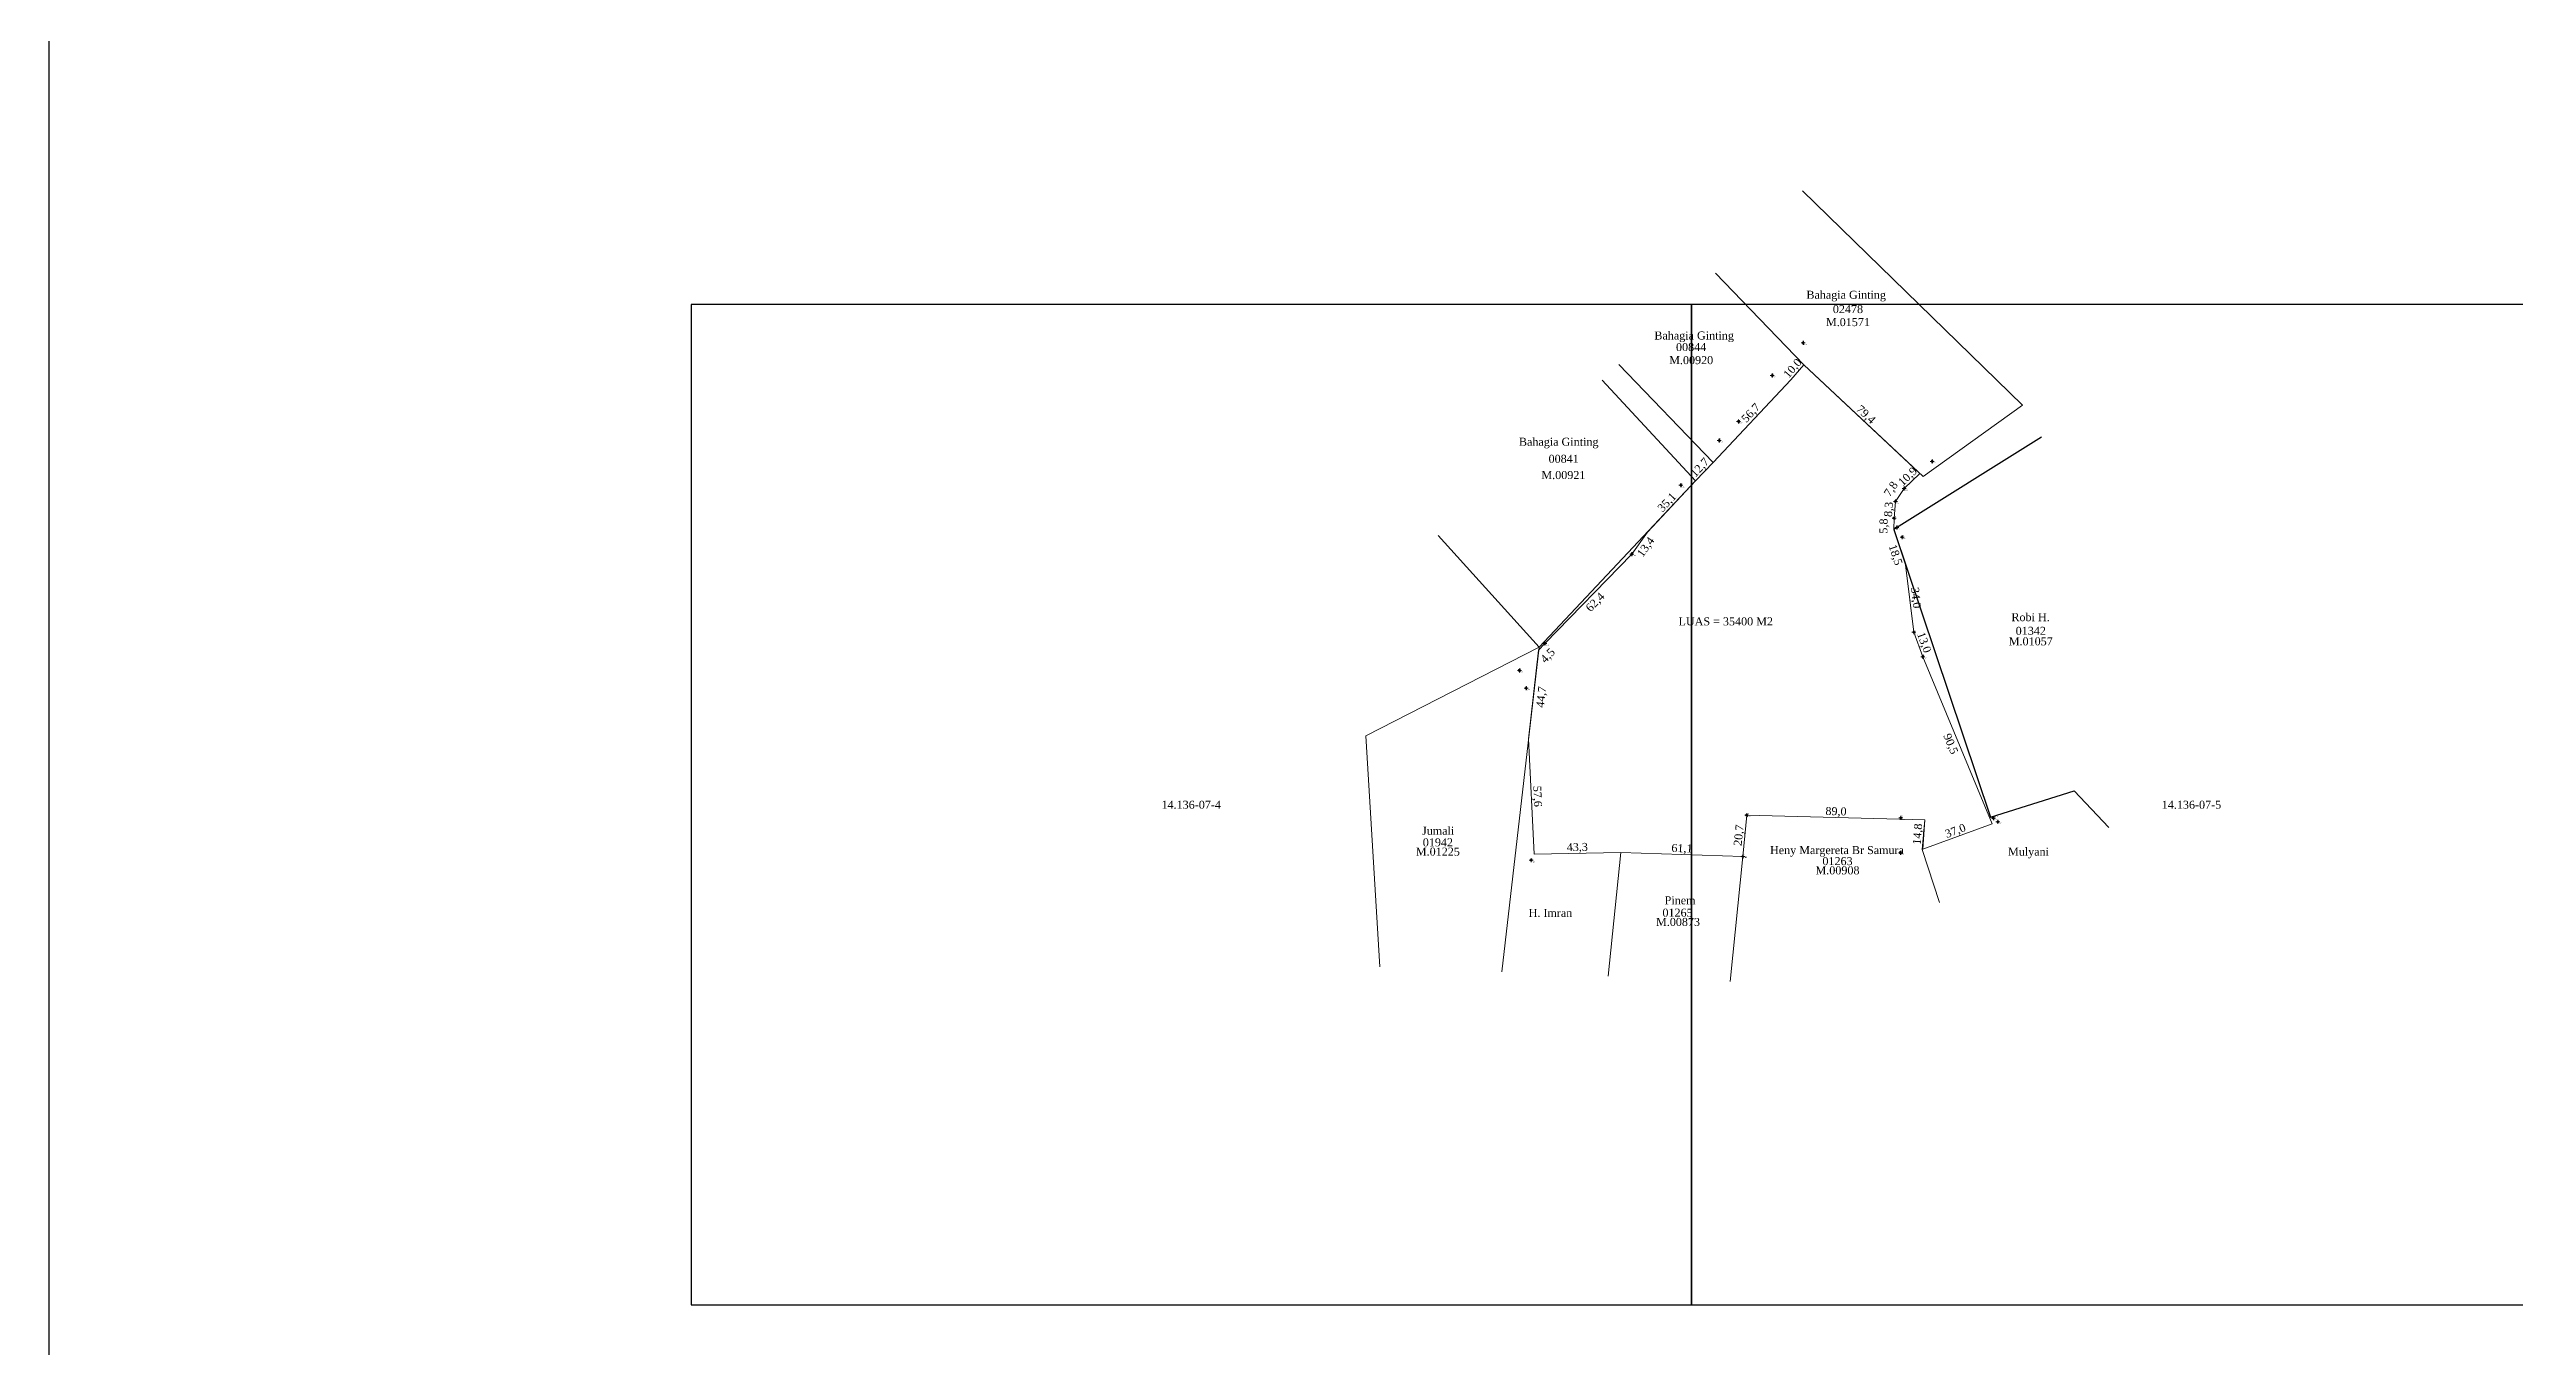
# Model space of a CAD drawing. Extents: x 112679 to 115315, y 1093188 to 1107835.
# Drawn here: x 112679 to 113912, y 1093979 to 1094628 of the extents above; entities that cross this region are included whole.
import ezdxf
from ezdxf.enums import TextEntityAlignment as Align

# ---------------------------------------------------------------- set-up
doc = ezdxf.new("R2010")
doc.units = 0
doc.header["$MEASUREMENT"] = 0
doc.header["$PDMODE"] = 34
doc.header["$PDSIZE"] = 1
doc.layers.get('0').update_dxf_attribs({"linetype": 'CONTINUOUS', "lineweight": 0})
doc.layers.get('Defpoints').update_dxf_attribs({"linetype": 'CONTINUOUS'})
for name, color, linetype in [('020100', 7, 'CONTINUOUS'), ('020400', 7, 'CONTINUOUS'), ('080201', 7, 'CONTINUOUS'), ('lb_lai', 251, 'CONTINUOUS'), ('POINT_ELEVATION', 7, 'CONTINUOUS'), ('POINT_NAME', 7, 'CONTINUOUS'), ('tn_lai', 7, 'CONTINUOUS')]:
    doc.layers.add(name, color=color, linetype=linetype)
doc.layers.add('POINTS', color=7, linetype='CONTINUOUS', lineweight=0)
doc.styles.get("Standard").update_dxf_attribs({"font": 'times.ttf', "height": 4})
doc.dimstyles.new('BPNDIMLIN', dxfattribs={"dimtxt": 2.5, "dimasz": 0.1, "dimexe": 0, "dimexo": 0, "dimgap": 0.05, "dimtad": 1, "dimdec": 1, "dimzin": 1, "dimtxsty": 'standard', "dimblk1": 'NONE', "dimblk2": 'NONE', "dimsah": 1, "dimcen": 2.5, "dimse1": 1, "dimse2": 1, "dimsd1": 1, "dimsd2": 1, "dimadec": 0, "dimazin": 0, "dimtfac": 1, "dimtdec": 1, "dimtmove": 0, "dimatfit": 3, "dimfxl": 0, "dimarcsym": 0})
picture_1 = doc.add_image_def('image1.jpg', size_in_pixel=(6552, 8121))

# ---------------------------------------------------------------- blocks, each defined once
blk = doc.blocks.new('*D5')
at = {"layer": 'Defpoints', "color": 0, "linetype": 'Continuous', "transparency": 16777216}
for p in [(113596.2, 1094382.7), (113596.2, 1094382.7), (113602.1, 1094365.2)]:
    blk.add_point(p, dxfattribs=at)
at = {"layer": '020400', "color": 0, "linetype": 'Continuous', "lineweight": 15, "transparency": 16777216, "insert": (113601.7, 1094374.8), "char_height": 4, "attachment_point": 5, "rotation": 288.597}
blk.add_mtext('18,5', dxfattribs=at)
blk = doc.blocks.new('_None')
blk = doc.blocks.new('*D7')
at = {"layer": 'Defpoints', "color": 0, "linetype": 'Continuous', "transparency": 16777216}
for p in [(113602, 1094401.6), (113602, 1094401.6), (113601.3, 1094393.3)]:
    blk.add_point(p, dxfattribs=at)
at = {"layer": '020400', "color": 0, "linetype": 'Continuous', "lineweight": 15, "transparency": 16777216, "insert": (113599, 1094397.6), "char_height": 4, "attachment_point": 5, "rotation": 85.4969}
blk.add_mtext('8,3', dxfattribs=at)
blk = doc.blocks.new('*D9')
at = {"layer": 'Defpoints', "color": 0, "linetype": 'Continuous', "transparency": 16777216}
for p in [(113614.2, 1094415.6), (113614.2, 1094415.6), (113606.4, 1094408.1)]:
    blk.add_point(p, dxfattribs=at)
at = {"layer": '020400', "color": 0, "linetype": 'Continuous', "lineweight": 15, "transparency": 16777216, "insert": (113608.4, 1094413.8), "char_height": 4, "attachment_point": 5, "rotation": 44.0993}
blk.add_mtext('10,9', dxfattribs=at)
blk = doc.blocks.new('*D10')
at = {"layer": 'Defpoints', "color": 0, "linetype": 'Continuous', "transparency": 16777216}
for p in [(113556.2, 1094469.9), (113556.2, 1094469.9), (113614.2, 1094415.6)]:
    blk.add_point(p, dxfattribs=at)
at = {"layer": '020400', "color": 0, "linetype": 'Continuous', "lineweight": 15, "transparency": 16777216, "insert": (113587, 1094444.8), "char_height": 4, "attachment_point": 5, "rotation": 316.8528}
blk.add_mtext('79,4', dxfattribs=at)
blk = doc.blocks.new('*D11')
at = {"layer": 'Defpoints', "color": 0, "linetype": 'Continuous', "transparency": 16777216}
for p in [(113549.7, 1094462.3), (113549.7, 1094462.3), (113556.2, 1094469.9)]:
    blk.add_point(p, dxfattribs=at)
at = {"layer": '020400', "color": 0, "linetype": 'Continuous', "lineweight": 15, "transparency": 16777216, "insert": (113550.9, 1094467.9), "char_height": 4, "attachment_point": 5, "rotation": 49.3836}
blk.add_mtext('10,0', dxfattribs=at)
blk = doc.blocks.new('*D12')
at = {"layer": 'Defpoints', "color": 0, "linetype": 'Continuous', "transparency": 16777216}
for p in [(113551.4, 1094464.4), (113512.5, 1094423.2), (113512.5, 1094423.2)]:
    blk.add_point(p, dxfattribs=at)
at = {"layer": '020400', "color": 0, "linetype": 'Continuous', "lineweight": 15, "transparency": 16777216, "insert": (113530, 1094445.6), "char_height": 4, "attachment_point": 5, "rotation": 46.7023}
blk.add_mtext('56,7', dxfattribs=at)
blk = doc.blocks.new('*D13')
at = {"layer": 'Defpoints', "color": 0, "linetype": 'Continuous', "transparency": 16777216}
for p in [(113502.1, 1094411.8), (113502.1, 1094411.8), (113510.8, 1094421.1)]:
    blk.add_point(p, dxfattribs=at)
at = {"layer": '020400', "color": 0, "linetype": 'Continuous', "lineweight": 15, "transparency": 16777216, "insert": (113504.5, 1094418.3), "char_height": 4, "attachment_point": 5, "rotation": 46.7023}
blk.add_mtext('12,7', dxfattribs=at)
blk = doc.blocks.new('*D14')
at = {"layer": 'Defpoints', "color": 0, "linetype": 'Continuous', "transparency": 16777216}
for p in [(113502.1, 1094411.8), (113478, 1094386.3), (113478, 1094386.3)]:
    blk.add_point(p, dxfattribs=at)
at = {"layer": '020400', "color": 0, "linetype": 'Continuous', "lineweight": 15, "transparency": 16777216, "insert": (113488.1, 1094400.9), "char_height": 4, "attachment_point": 5, "rotation": 46.7023}
blk.add_mtext('35,1', dxfattribs=at)
blk = doc.blocks.new('*D15')
at = {"layer": 'Defpoints', "color": 0, "linetype": 'Continuous', "transparency": 16777216}
for p in [(113483.6, 1094382.5), (113475.8, 1094371.5), (113475.8, 1094371.5)]:
    blk.add_point(p, dxfattribs=at)
at = {"layer": '020400', "color": 0, "linetype": 'Continuous', "lineweight": 15, "transparency": 16777216, "insert": (113477.5, 1094378.6), "char_height": 4, "attachment_point": 5, "rotation": 54.5766}
blk.add_mtext('13,4', dxfattribs=at)
blk = doc.blocks.new('*D16')
at = {"layer": 'Defpoints', "color": 0, "linetype": 'Continuous', "transparency": 16777216}
for p in [(113475.8, 1094371.5), (113432.4, 1094326.8), (113432.4, 1094326.8)]:
    blk.add_point(p, dxfattribs=at)
at = {"layer": '020400', "color": 0, "linetype": 'Continuous', "lineweight": 15, "transparency": 16777216, "insert": (113452.2, 1094351), "char_height": 4, "attachment_point": 5, "rotation": 45.8381}
blk.add_mtext('62,4', dxfattribs=at)
blk = doc.blocks.new('*D18')
at = {"layer": 'Defpoints', "color": 0, "linetype": 'Continuous', "transparency": 16777216}
for p in [(113418.6, 1094282.9), (113421.4, 1094225.3), (113421.4, 1094225.3)]:
    blk.add_point(p, dxfattribs=at)
at = {"layer": '020400', "color": 0, "linetype": 'Continuous', "lineweight": 15, "transparency": 16777216, "insert": (113422.7, 1094254.2), "char_height": 4, "attachment_point": 5, "rotation": 272.8006}
blk.add_mtext('57,6', dxfattribs=at)
blk = doc.blocks.new('*D19')
at = {"layer": 'Defpoints', "color": 0, "linetype": 'Continuous', "transparency": 16777216}
for p in [(113464.7, 1094226), (113464.7, 1094226), (113421.4, 1094225.3)]:
    blk.add_point(p, dxfattribs=at)
at = {"layer": '020400', "color": 0, "linetype": 'Continuous', "lineweight": 15, "transparency": 16777216, "insert": (113443, 1094228.4), "char_height": 4, "attachment_point": 5, "rotation": 0.9463}
blk.add_mtext('43,3', dxfattribs=at)
blk = doc.blocks.new('*D20')
at = {"layer": 'Defpoints', "color": 0, "linetype": 'Continuous', "transparency": 16777216}
for p in [(113464.7, 1094226), (113525.7, 1094224.2), (113525.7, 1094224.2)]:
    blk.add_point(p, dxfattribs=at)
at = {"layer": '020400', "color": 0, "linetype": 'Continuous', "lineweight": 15, "transparency": 16777216, "insert": (113495.3, 1094227.8), "char_height": 4, "attachment_point": 5, "rotation": 358.2484}
blk.add_mtext('61,1', dxfattribs=at)
blk = doc.blocks.new('*D21')
at = {"layer": 'Defpoints', "color": 0, "linetype": 'Continuous', "transparency": 16777216}
for p in [(113527.8, 1094244.8), (113527.8, 1094244.8), (113525.7, 1094224.2)]:
    blk.add_point(p, dxfattribs=at)
at = {"layer": '020400', "color": 0, "linetype": 'Continuous', "lineweight": 15, "transparency": 16777216, "insert": (113524.1, 1094234.7), "char_height": 4, "attachment_point": 5, "rotation": 84.2677}
blk.add_mtext('20,7', dxfattribs=at)
blk = doc.blocks.new('*D22')
at = {"layer": 'Defpoints', "color": 0, "linetype": 'Continuous', "transparency": 16777216}
for p in [(113527.8, 1094244.8), (113616.7, 1094242.5), (113616.7, 1094242.5)]:
    blk.add_point(p, dxfattribs=at)
at = {"layer": '020400', "color": 0, "linetype": 'Continuous', "lineweight": 15, "transparency": 16777216, "insert": (113572.3, 1094246.3), "char_height": 4, "attachment_point": 5, "rotation": 358.5078}
blk.add_mtext('89,0', dxfattribs=at)
blk = doc.blocks.new('*D23')
at = {"layer": 'Defpoints', "color": 0, "linetype": 'Continuous', "transparency": 16777216}
for p in [(113616.7, 1094242.5), (113615.7, 1094227.7), (113615.7, 1094227.7)]:
    blk.add_point(p, dxfattribs=at)
at = {"layer": '020400', "color": 0, "linetype": 'Continuous', "lineweight": 15, "transparency": 16777216, "insert": (113613.5, 1094235.3), "char_height": 4, "attachment_point": 5, "rotation": 85.874}
blk.add_mtext('14,8', dxfattribs=at)
blk = doc.blocks.new('*D24')
at = {"layer": 'Defpoints', "color": 0, "linetype": 'Continuous', "transparency": 16777216}
for p in [(113650.4, 1094240.5), (113650.4, 1094240.5), (113615.7, 1094227.7)]:
    blk.add_point(p, dxfattribs=at)
at = {"layer": '020400', "color": 0, "linetype": 'Continuous', "lineweight": 15, "transparency": 16777216, "insert": (113632.1, 1094236.6), "char_height": 4, "attachment_point": 5, "rotation": 20.1608}
blk.add_mtext('37,0', dxfattribs=at)
blk = doc.blocks.new('*D26')
at = {"layer": 'Defpoints', "color": 0, "linetype": 'Continuous', "transparency": 16777216}
for p in [(113611.3, 1094336.2), (113611.3, 1094336.2), (113615.7, 1094324)]:
    blk.add_point(p, dxfattribs=at)
at = {"layer": '020400', "color": 0, "linetype": 'Continuous', "lineweight": 15, "transparency": 16777216, "insert": (113616, 1094331), "char_height": 4, "attachment_point": 5, "rotation": 289.8438}
blk.add_mtext('13,0', dxfattribs=at)
blk = doc.blocks.new('*D27')
at = {"layer": 'Defpoints', "color": 0, "linetype": 'Continuous', "transparency": 16777216}
for p in [(113607.1, 1094370), (113607.1, 1094370), (113611.3, 1094336.2)]:
    blk.add_point(p, dxfattribs=at)
at = {"layer": '020400', "color": 0, "linetype": 'Continuous', "lineweight": 15, "transparency": 16777216, "insert": (113611.9, 1094353.4), "char_height": 4, "attachment_point": 5, "rotation": 277.0052}
blk.add_mtext('34,0', dxfattribs=at)
blk = doc.blocks.new('*D28')
at = {"layer": 'Defpoints', "color": 0, "linetype": 'Continuous', "transparency": 16777216}
for p in [(113556.2, 1094469.9), (113556.2, 1094469.9), (113614.2, 1094415.6)]:
    blk.add_point(p, dxfattribs=at)
at = {"layer": '020400', "color": 0, "linetype": 'Continuous', "lineweight": 15, "transparency": 16777216, "insert": (113587, 1094444.8), "char_height": 4, "attachment_point": 5, "rotation": 316.8528}
blk.add_mtext('79,4', dxfattribs=at)
blk = doc.blocks.new('*D29')
at = {"layer": 'Defpoints', "color": 0, "linetype": 'Continuous', "transparency": 16777216}
for p in [(113502.1, 1094411.8), (113502.1, 1094411.8), (113510.8, 1094421.1)]:
    blk.add_point(p, dxfattribs=at)
at = {"layer": '020400', "color": 0, "linetype": 'Continuous', "lineweight": 15, "transparency": 16777216, "insert": (113504.5, 1094418.3), "char_height": 4, "attachment_point": 5, "rotation": 46.7023}
blk.add_mtext('12,7', dxfattribs=at)
blk = doc.blocks.new('*D30')
at = {"layer": 'Defpoints', "color": 0, "linetype": 'Continuous', "transparency": 16777216}
for p in [(113502.1, 1094411.8), (113478, 1094386.3), (113478, 1094386.3)]:
    blk.add_point(p, dxfattribs=at)
at = {"layer": '020400', "color": 0, "linetype": 'Continuous', "lineweight": 15, "transparency": 16777216, "insert": (113488.1, 1094400.9), "char_height": 4, "attachment_point": 5, "rotation": 46.7023}
blk.add_mtext('35,1', dxfattribs=at)
blk = doc.blocks.new('*D31')
at = {"layer": 'Defpoints', "color": 0, "linetype": 'Continuous', "transparency": 16777216}
for p in [(113483.6, 1094382.5), (113475.8, 1094371.5), (113475.8, 1094371.5)]:
    blk.add_point(p, dxfattribs=at)
at = {"layer": '020400', "color": 0, "linetype": 'Continuous', "lineweight": 15, "transparency": 16777216, "insert": (113477.5, 1094378.6), "char_height": 4, "attachment_point": 5, "rotation": 54.5766}
blk.add_mtext('13,4', dxfattribs=at)
blk = doc.blocks.new('*D32')
at = {"layer": 'Defpoints', "color": 0, "linetype": 'Continuous', "transparency": 16777216}
for p in [(113475.8, 1094371.5), (113432.4, 1094326.8), (113432.4, 1094326.8)]:
    blk.add_point(p, dxfattribs=at)
at = {"layer": '020400', "color": 0, "linetype": 'Continuous', "lineweight": 15, "transparency": 16777216, "insert": (113452.2, 1094351), "char_height": 4, "attachment_point": 5, "rotation": 45.8381}
blk.add_mtext('62,4', dxfattribs=at)
blk = doc.blocks.new('*D33')
at = {"layer": 'Defpoints', "color": 0, "linetype": 'Continuous', "transparency": 16777216}
for p in [(113424.7, 1094324.7), (113427.9, 1094328), (113428.8, 1094320.8)]:
    blk.add_point(p, dxfattribs=at)
at = {"layer": '020400', "color": 0, "linetype": 'Continuous', "lineweight": 15, "transparency": 16777216, "insert": (113428.5, 1094324.3), "char_height": 4, "attachment_point": 5, "rotation": 46.3885}
blk.add_mtext('4,5', dxfattribs=at)
blk = doc.blocks.new('*D34')
at = {"layer": 'Defpoints', "color": 0, "linetype": 'Continuous', "transparency": 16777216}
for p in [(113430.6, 1094325.7), (113425.6, 1094281.3), (113425.6, 1094281.3)]:
    blk.add_point(p, dxfattribs=at)
at = {"layer": '020400', "color": 0, "linetype": 'Continuous', "lineweight": 15, "transparency": 16777216, "insert": (113425.4, 1094303.8), "char_height": 4, "attachment_point": 5, "rotation": 83.4865}
blk.add_mtext('44,7', dxfattribs=at)
blk = doc.blocks.new('*D35')
at = {"layer": 'Defpoints', "color": 0, "linetype": 'Continuous', "transparency": 16777216}
for p in [(113418.6, 1094282.9), (113421.4, 1094225.3), (113421.4, 1094225.3)]:
    blk.add_point(p, dxfattribs=at)
at = {"layer": '020400', "color": 0, "linetype": 'Continuous', "lineweight": 15, "transparency": 16777216, "insert": (113422.7, 1094254.2), "char_height": 4, "attachment_point": 5, "rotation": 272.8006}
blk.add_mtext('57,6', dxfattribs=at)
blk = doc.blocks.new('*D36')
at = {"layer": 'Defpoints', "color": 0, "linetype": 'Continuous', "transparency": 16777216}
for p in [(113464.7, 1094226), (113464.7, 1094226), (113421.4, 1094225.3)]:
    blk.add_point(p, dxfattribs=at)
at = {"layer": '020400', "color": 0, "linetype": 'Continuous', "lineweight": 15, "transparency": 16777216, "insert": (113443, 1094228.4), "char_height": 4, "attachment_point": 5, "rotation": 0.9463}
blk.add_mtext('43,3', dxfattribs=at)
blk = doc.blocks.new('*D37')
at = {"layer": 'Defpoints', "color": 0, "linetype": 'Continuous', "transparency": 16777216}
for p in [(113464.7, 1094226), (113525.7, 1094224.2), (113525.7, 1094224.2)]:
    blk.add_point(p, dxfattribs=at)
at = {"layer": '020400', "color": 0, "linetype": 'Continuous', "lineweight": 15, "transparency": 16777216, "insert": (113495.3, 1094227.8), "char_height": 4, "attachment_point": 5, "rotation": 358.2484}
blk.add_mtext('61,1', dxfattribs=at)
blk = doc.blocks.new('*D38')
at = {"layer": 'Defpoints', "color": 0, "linetype": 'Continuous', "transparency": 16777216}
for p in [(113527.8, 1094244.8), (113527.8, 1094244.8), (113525.7, 1094224.2)]:
    blk.add_point(p, dxfattribs=at)
at = {"layer": '020400', "color": 0, "linetype": 'Continuous', "lineweight": 15, "transparency": 16777216, "insert": (113524.1, 1094234.7), "char_height": 4, "attachment_point": 5, "rotation": 84.2677}
blk.add_mtext('20,7', dxfattribs=at)
blk = doc.blocks.new('*D39')
at = {"layer": 'Defpoints', "color": 0, "linetype": 'Continuous', "transparency": 16777216}
for p in [(113527.8, 1094244.8), (113616.7, 1094242.5), (113616.7, 1094242.5)]:
    blk.add_point(p, dxfattribs=at)
at = {"layer": '020400', "color": 0, "linetype": 'Continuous', "lineweight": 15, "transparency": 16777216, "insert": (113572.3, 1094246.3), "char_height": 4, "attachment_point": 5, "rotation": 358.5078}
blk.add_mtext('89,0', dxfattribs=at)
blk = doc.blocks.new('*D40')
at = {"layer": 'Defpoints', "color": 0, "linetype": 'Continuous', "transparency": 16777216}
for p in [(113616.7, 1094242.5), (113615.7, 1094227.7), (113615.7, 1094227.7)]:
    blk.add_point(p, dxfattribs=at)
at = {"layer": '020400', "color": 0, "linetype": 'Continuous', "lineweight": 15, "transparency": 16777216, "insert": (113613.5, 1094235.3), "char_height": 4, "attachment_point": 5, "rotation": 85.874}
blk.add_mtext('14,8', dxfattribs=at)
blk = doc.blocks.new('*D41')
at = {"layer": 'Defpoints', "color": 0, "linetype": 'Continuous', "transparency": 16777216}
for p in [(113650.4, 1094240.5), (113650.4, 1094240.5), (113615.7, 1094227.7)]:
    blk.add_point(p, dxfattribs=at)
at = {"layer": '020400', "color": 0, "linetype": 'Continuous', "lineweight": 15, "transparency": 16777216, "insert": (113632.1, 1094236.6), "char_height": 4, "attachment_point": 5, "rotation": 20.1608}
blk.add_mtext('37,0', dxfattribs=at)
blk = doc.blocks.new('*D42')
at = {"layer": 'Defpoints', "color": 0, "linetype": 'Continuous', "transparency": 16777216}
for p in [(113609.5, 1094321.1), (113609.5, 1094321.1), (113644.2, 1094237.5)]:
    blk.add_point(p, dxfattribs=at)
at = {"layer": '020400', "color": 0, "linetype": 'Continuous', "lineweight": 15, "transparency": 16777216, "insert": (113629.3, 1094280.3), "char_height": 4, "attachment_point": 5, "rotation": 292.5791}
blk.add_mtext('90,5', dxfattribs=at)
blk = doc.blocks.new('*D43')
at = {"layer": 'Defpoints', "color": 0, "linetype": 'Continuous', "transparency": 16777216}
for p in [(113611.3, 1094336.2), (113611.3, 1094336.2), (113615.7, 1094324)]:
    blk.add_point(p, dxfattribs=at)
at = {"layer": '020400', "color": 0, "linetype": 'Continuous', "lineweight": 15, "transparency": 16777216, "insert": (113616, 1094331), "char_height": 4, "attachment_point": 5, "rotation": 289.8438}
blk.add_mtext('13,0', dxfattribs=at)
blk = doc.blocks.new('*D44')
at = {"layer": 'Defpoints', "color": 0, "linetype": 'Continuous', "transparency": 16777216}
for p in [(113607.1, 1094370), (113607.1, 1094370), (113611.3, 1094336.2)]:
    blk.add_point(p, dxfattribs=at)
at = {"layer": '020400', "color": 0, "linetype": 'Continuous', "lineweight": 15, "transparency": 16777216, "insert": (113611.9, 1094353.4), "char_height": 4, "attachment_point": 5, "rotation": 277.0052}
blk.add_mtext('34,0', dxfattribs=at)
blk = doc.blocks.new('*D45')
at = {"layer": 'Defpoints', "color": 0, "linetype": 'Continuous', "transparency": 16777216}
for p in [(113596.2, 1094382.7), (113596.2, 1094382.7), (113602.1, 1094365.2)]:
    blk.add_point(p, dxfattribs=at)
at = {"layer": '020400', "color": 0, "linetype": 'Continuous', "lineweight": 15, "transparency": 16777216, "insert": (113601.7, 1094374.8), "char_height": 4, "attachment_point": 5, "rotation": 288.597}
blk.add_mtext('18,5', dxfattribs=at)
blk = doc.blocks.new('*D46')
at = {"layer": 'Defpoints', "color": 0, "linetype": 'Continuous', "transparency": 16777216}
for p in [(113599.3, 1094399), (113599.3, 1094399), (113599.2, 1094393.3)]:
    blk.add_point(p, dxfattribs=at)
at = {"layer": '020400', "color": 0, "linetype": 'Continuous', "lineweight": 15, "transparency": 16777216, "insert": (113596.5, 1094389.3), "char_height": 4, "attachment_point": 5, "rotation": 88.9373}
blk.add_mtext('5,8', dxfattribs=at)
blk = doc.blocks.new('*D47')
at = {"layer": 'Defpoints', "color": 0, "linetype": 'Continuous', "transparency": 16777216}
for p in [(113602, 1094401.6), (113602, 1094401.6), (113601.3, 1094393.3)]:
    blk.add_point(p, dxfattribs=at)
at = {"layer": '020400', "color": 0, "linetype": 'Continuous', "lineweight": 15, "transparency": 16777216, "insert": (113599, 1094397.6), "char_height": 4, "attachment_point": 5, "rotation": 85.4969}
blk.add_mtext('8,3', dxfattribs=at)
blk = doc.blocks.new('*D48')
at = {"layer": 'Defpoints', "color": 0, "linetype": 'Continuous', "transparency": 16777216}
for p in [(113600.1, 1094402.8), (113604.5, 1094409.3), (113604.5, 1094409.3)]:
    blk.add_point(p, dxfattribs=at)
at = {"layer": '020400', "color": 0, "linetype": 'Continuous', "lineweight": 15, "transparency": 16777216, "insert": (113600.1, 1094407.6), "char_height": 4, "attachment_point": 5, "rotation": 55.9347}
blk.add_mtext('7,8', dxfattribs=at)
blk = doc.blocks.new('*D49')
at = {"layer": 'Defpoints', "color": 0, "linetype": 'Continuous', "transparency": 16777216}
for p in [(113614.2, 1094415.6), (113614.2, 1094415.6), (113606.4, 1094408.1)]:
    blk.add_point(p, dxfattribs=at)
at = {"layer": '020400', "color": 0, "linetype": 'Continuous', "lineweight": 15, "transparency": 16777216, "insert": (113608.4, 1094413.8), "char_height": 4, "attachment_point": 5, "rotation": 44.0993}
blk.add_mtext('10,9', dxfattribs=at)

msp = doc.modelspace()

# ---------------------------------------------------------------- linework, layer by layer
at = {"linetype": 'Continuous', "lineweight": 15}
msp.add_lwpolyline([(113614.16, 1094415.64), (113556.24, 1094469.94), (113556.24, 1094469.94), (113556.24, 1094469.94), (113549.7, 1094462.32), (113510.84, 1094421.07), (113502.13, 1094411.83), (113502.13, 1094411.83), (113478.03, 1094386.26), (113470.25, 1094375.31), (113426.81, 1094330.58), (113423.68, 1094327.3), (113418.61, 1094282.89), (113421.43, 1094225.33), (113464.71, 1094226.05), (113525.73, 1094224.18), (113527.8, 1094244.78), (113616.73, 1094242.46), (113615.67, 1094227.72), (113650.4, 1094240.47), (113615.67, 1094324), (113611.26, 1094336.22), (113607.11, 1094369.97), (113601.21, 1094387.52), (113601.21, 1094387.52), (113601.31, 1094393.29), (113601.97, 1094401.59), (113606.35, 1094408.07), (113614.16, 1094415.64)], dxfattribs=at)
at = {"layer": '020100', "linetype": 'Continuous', "lineweight": 15}
msp.add_lwpolyline([(113607.11, 1094369.97), (113601.21, 1094387.52), (113601.31, 1094393.29), (113601.97, 1094401.59), (113606.35, 1094408.07), (113614.16, 1094415.64), (113556.24, 1094469.94), (113549.7, 1094462.32), (113510.84, 1094421.07), (113502.13, 1094411.83), (113478.03, 1094386.26), (113470.25, 1094375.31), (113426.81, 1094330.58), (113423.68, 1094327.3), (113418.61, 1094282.89), (113421.43, 1094225.33), (113464.71, 1094226.05), (113525.73, 1094224.18), (113527.8, 1094244.78), (113616.73, 1094242.46), (113615.67, 1094227.72), (113650.4, 1094240.47), (113615.67, 1094324), (113611.26, 1094336.22)], close=True, dxfattribs=at)
at = {"layer": 'lb_lai', "linetype": 'Continuous', "lineweight": 15}
for points in [[(113512.02, 1094515.64), (113556.24, 1094469.94), (113615.9, 1094414.02), (113665.51, 1094449.78), (113555.49, 1094556.77)], [(113463.78, 1094470), (113510.84, 1094421.07), (113549.7, 1094462.32), (113556.24, 1094469.94), (113512.02, 1094515.64)], [(113502.13, 1094411.83), (113455.5, 1094462.16)], [(113502.13, 1094411.83), (113455.5, 1094462.16)], [(113373.46, 1094384.54), (113423.85, 1094328.75), (113502.13, 1094411.83)], [(113373.46, 1094384.54), (113423.85, 1094328.75), (113502.13, 1094411.83)], [(113405.32, 1094166.48), (113423.85, 1094328.75), (113337.23, 1094284.45)], [(113337.23, 1094284.45), (113344.23, 1094169.06)], [(113624.09, 1094201.22), (113615.34, 1094227.6), (113616.73, 1094242.46), (113527.8, 1094244.78), (113525.73, 1094224.18)], [(113624.09, 1094201.22), (113615.34, 1094227.6), (113616.73, 1094242.46), (113527.8, 1094244.78), (113525.73, 1094224.18)], [(113519.46, 1094161.66), (113525.73, 1094224.18), (113464.71, 1094226.05), (113458.43, 1094164.24)], [(113519.46, 1094161.66), (113525.73, 1094224.18), (113464.71, 1094226.05), (113458.43, 1094164.24)], [(113525.73, 1094224.18), (113527.57, 1094223.75)], [(113525.73, 1094224.18), (113527.57, 1094223.75)]]:
    msp.add_lwpolyline(points, dxfattribs=at)
at = {"layer": 'lb_lai', "linetype": 'Continuous'}
msp.add_lwpolyline([(113675.09, 1094433.79), (113601.21, 1094387.52), (113649.58, 1094243.74), (113691.42, 1094256.9), (113708.67, 1094238.58)], dxfattribs=at)
at = {"layer": 'POINTS', "lineweight": 15}
for p in [(113555.84, 1094480.87), (113540.35, 1094464.58), (113523.65, 1094441.63), (113513.86, 1094432.12), (113620.35, 1094421.64), (113494.72, 1094409.71), (113601.97, 1094401.59), (113606.35, 1094408.07), (113601.31, 1094393.29), (113602.68, 1094388.61), (113470.25, 1094375.31), (113605.41, 1094383.78), (113611.26, 1094336.22), (113426.81, 1094330.58), (113615.67, 1094324), (113414.03, 1094317.17), (113417.37, 1094308.29), (113527.67, 1094244.85), (113604.72, 1094243.47), (113650.96, 1094243.31), (113653.22, 1094241.51), (113604.48, 1094225.97), (113419.93, 1094222.27), (113525.73, 1094224.18)]:
    msp.add_point(p, dxfattribs=at)
at = {"layer": 'tn_lai', "color": 2, "linetype": 'Continuous'}
for p, q in [((113500, 1094500), (113000, 1094500)), ((113000, 1094500), (113000, 1094000)), ((113500, 1094000), (113500, 1094500)), ((113500, 1094500), (113500, 1094000)), ((113000, 1094000), (113500, 1094000))]:
    msp.add_line(p, q, dxfattribs=at)
at = {"layer": 'tn_lai', "color": 5, "linetype": 'Continuous'}
for p, q in [((114000, 1094500), (113500, 1094500)), ((113500, 1094000), (114000, 1094000))]:
    msp.add_line(p, q, dxfattribs=at)

# ---------------------------------------------------------------- texts
at = {"layer": '080201', "linetype": 'Continuous', "lineweight": 15}
msp.add_text('LUAS = 35400 M2', height=4, dxfattribs=at).set_placement((113517.2, 1094339.65), align=Align.CENTER)
at = {"layer": 'POINT_ELEVATION', "lineweight": 15}
for s, p in [('49.56', (113555.94, 1094480.1, 49.56)), ('49.86', (113540.45, 1094463.82, 49.86)), ('49.77', (113523.75, 1094440.86, 49.77)), ('49.80', (113513.96, 1094431.35, 49.8)), ('50.21', (113620.45, 1094420.88, 50.21)), ('49.83', (113494.82, 1094408.95, 49.83)), ('49.91', (113602.07, 1094400.82, 49.91)), ('50.08', (113606.45, 1094407.31, 50.08)), ('50.01', (113601.41, 1094392.52, 50.01)), ('50.10', (113602.78, 1094387.84, 50.1)), ('49.81', (113470.35, 1094374.55, 49.81)), ('50.02', (113605.51, 1094383.01, 50.02)), ('49.41', (113426.91, 1094329.81, 49.41)), ('50.15', (113611.36, 1094335.46, 50.15)), ('49.73', (113414.13, 1094316.4, 49.73)), ('50.35', (113615.77, 1094323.23, 50.35)), ('49.77', (113417.47, 1094307.52, 49.77)), ('49.92', (113527.77, 1094244.08, 49.92)), ('50.09', (113604.82, 1094242.7, 50.09)), ('53.70', (113651.06, 1094242.54, 53.7)), ('50.67', (113653.32, 1094240.74, 50.67)), ('49.81', (113420.03, 1094221.51, 49.81)), ('49.75', (113525.83, 1094223.42, 49.75)), ('50.01', (113604.58, 1094225.21, 50.01))]:
    msp.add_text(s, height=0.5, dxfattribs=at).set_placement(p, align=Align.MIDDLE_LEFT)
at = {"layer": 'POINT_NAME', "lineweight": 15}
for s, p in [('43', (113555.94, 1094481.63, 49.56)), ('44', (113540.45, 1094465.35, 49.86)), ('45', (113523.75, 1094442.39, 49.77)), ('46', (113513.96, 1094432.88, 49.8)), ('42', (113620.45, 1094422.41, 50.21)), ('47', (113494.82, 1094410.48, 49.83)), ('40', (113602.07, 1094402.35, 49.91)), ('41', (113606.45, 1094408.84, 50.08)), ('39', (113601.41, 1094394.05, 50.01)), ('38', (113602.78, 1094389.37, 50.1)), ('48', (113470.35, 1094376.08, 49.81)), ('37', (113605.51, 1094384.54, 50.02)), ('36', (113611.36, 1094336.99, 50.15)), ('49', (113426.91, 1094331.34, 49.41)), ('35', (113615.77, 1094324.76, 50.35)), ('50', (113414.13, 1094317.93, 49.73)), ('51', (113417.47, 1094309.05, 49.77)), ('54', (113527.77, 1094245.61, 49.92)), ('55', (113604.82, 1094244.23, 50.09)), ('base_3', (113651.06, 1094244.07, 53.7)), ('34', (113653.32, 1094242.27, 50.67)), ('56', (113604.58, 1094226.74, 50.01)), ('52', (113420.03, 1094223.04, 49.81)), ('53', (113525.83, 1094224.95, 49.75))]:
    msp.add_text(s, height=0.5, dxfattribs=at).set_placement(p, align=Align.MIDDLE_LEFT)
at = {"layer": 'tn_lai', "linetype": 'Continuous', "lineweight": 15}
for s, p in [('Bahagia Ginting', (113577.4, 1094502.9)), ('02478', (113578.28, 1094495.74)), ('Bahagia Ginting', (113501.4, 1094482.54)), ('00844', (113499.88, 1094476.77)), ('Bahagia Ginting', (113433.7, 1094429.44)), ('00841', (113436.19, 1094420.93)), ('00841', (113436.19, 1094420.93)), ('Robi H.', (113669.57, 1094341.75)), ('Jumali', (113373.42, 1094235)), ('Heny Margereta Br Samura', (113572.8, 1094225.34)), ('Mulyani', (113668.53, 1094224.56)), ('Pinem', (113494.36, 1094200.24)), ('H. Imran', (113429.58, 1094193.93))]:
    msp.add_text(s, height=4, dxfattribs=at).set_placement(p, align=Align.CENTER)
at = {"layer": 'tn_lai', "linetype": 'Continuous'}
for s, p in [('M.01571', (113578.28, 1094493.24)), ('M.00920', (113499.92, 1094474.23)), ('M.00921', (113436.06, 1094416.79)), ('M.01057', (113669.68, 1094333.69)), ('M.01225', (113373.3, 1094228.57)), ('M.00908', (113573.07, 1094219.21)), ('M.00873', (113493.35, 1094193.43))]:
    msp.add_text(s, height=4, dxfattribs=at).set_placement(p, align=Align.TOP_CENTER)
for s, p in [('01342', (113669.68, 1094334.94)), ('01942', (113373.3, 1094229.19)), ('01263', (113573.07, 1094219.83)), ('01265', (113493.1, 1094194.06))]:
    msp.add_text(s, height=4, dxfattribs=at).set_placement(p, align=Align.CENTER)
at = {"layer": 'tn_lai', "color": 2, "linetype": 'Continuous'}
for s, p in [('14.136-07-4', (113250, 1094250)), ('14.136-07-5', (113750, 1094250))]:
    msp.add_text(s, height=4, dxfattribs=at).set_placement(p, align=Align.MIDDLE_CENTER)

# ---------------------------------------------------------------- dimensions: what is measured, and where the dimension line sits
at = {"layer": '020400', "linetype": 'Continuous', "lineweight": 15}
for p1, p2, picture, middle in [((113556.24, 1094469.94), (113549.7, 1094462.32), '*D11', (113550.93, 1094467.88)), ((113551.41, 1094464.4), (113512.55, 1094423.16), '*D12', (113530.02, 1094445.63)), ((113614.16, 1094415.64), (113556.24, 1094469.94), '*D10', (113587.04, 1094444.75)), ((113614.16, 1094415.64), (113556.24, 1094469.94), '*D28', (113587.04, 1094444.75)), ((113510.84, 1094421.07), (113502.13, 1094411.83), '*D13', (113504.53, 1094418.3)), ((113510.84, 1094421.07), (113502.13, 1094411.83), '*D29', (113504.53, 1094418.3)), ((113502.13, 1094411.83), (113478.03, 1094386.26), '*D14', (113488.12, 1094400.89)), ((113502.13, 1094411.83), (113478.03, 1094386.26), '*D30', (113488.12, 1094400.89)), ((113600.13, 1094402.84), (113604.51, 1094409.33), '*D48', (113600.09, 1094407.6)), ((113606.35, 1094408.07), (113614.16, 1094415.64), '*D9', (113608.38, 1094413.79)), ((113606.35, 1094408.07), (113614.16, 1094415.64), '*D49', (113608.38, 1094413.79)), ((113599.22, 1094393.26), (113599.33, 1094399.02), '*D46', (113596.46, 1094389.33)), ((113601.31, 1094393.29), (113601.97, 1094401.59), '*D7', (113598.96, 1094397.65)), ((113601.31, 1094393.29), (113601.97, 1094401.59), '*D47', (113598.96, 1094397.65)), ((113483.61, 1094382.48), (113475.83, 1094371.54), '*D15', (113477.53, 1094378.57)), ((113483.61, 1094382.48), (113475.83, 1094371.54), '*D31', (113477.53, 1094378.57)), ((113602.09, 1094365.19), (113596.18, 1094382.74), '*D5', (113601.69, 1094374.83)), ((113602.09, 1094365.19), (113596.18, 1094382.74), '*D45', (113601.69, 1094374.83)), ((113475.83, 1094371.54), (113432.39, 1094326.81), '*D16', (113452.18, 1094351.05)), ((113475.83, 1094371.54), (113432.39, 1094326.81), '*D32', (113452.18, 1094351.05)), ((113611.26, 1094336.22), (113607.11, 1094369.97), '*D27', (113611.86, 1094353.42)), ((113611.26, 1094336.22), (113607.11, 1094369.97), '*D44', (113611.86, 1094353.42)), ((113430.64, 1094325.72), (113425.56, 1094281.31), '*D34', (113425.43, 1094303.82)), ((113615.67, 1094324), (113611.26, 1094336.22), '*D26', (113616, 1094331.02)), ((113615.67, 1094324), (113611.26, 1094336.22), '*D43', (113616, 1094331.02)), ((113644.19, 1094237.52), (113609.46, 1094321.05), '*D42', (113629.31, 1094280.32)), ((113418.61, 1094282.89), (113421.43, 1094225.33), '*D18', (113422.71, 1094254.24)), ((113418.61, 1094282.89), (113421.43, 1094225.33), '*D35', (113422.71, 1094254.24)), ((113525.73, 1094224.18), (113527.8, 1094244.78), '*D21', (113524.09, 1094234.75)), ((113525.73, 1094224.18), (113527.8, 1094244.78), '*D38', (113524.09, 1094234.75)), ((113527.8, 1094244.78), (113616.73, 1094242.46), '*D22', (113572.34, 1094246.31)), ((113527.8, 1094244.78), (113616.73, 1094242.46), '*D39', (113572.34, 1094246.31)), ((113616.73, 1094242.46), (113615.67, 1094227.72), '*D23', (113613.52, 1094235.28)), ((113616.73, 1094242.46), (113615.67, 1094227.72), '*D40', (113613.52, 1094235.28)), ((113615.67, 1094227.72), (113650.4, 1094240.47), '*D24', (113632.11, 1094236.62)), ((113615.67, 1094227.72), (113650.4, 1094240.47), '*D41', (113632.11, 1094236.62)), ((113421.43, 1094225.33), (113464.71, 1094226.05), '*D19', (113443.03, 1094228.38)), ((113421.43, 1094225.33), (113464.71, 1094226.05), '*D36', (113443.03, 1094228.38)), ((113464.7118, 1094226.0481), (113525.7336, 1094224.182), '*D20', (113495.305, 1094227.8055)), ((113464.7118, 1094226.0481), (113525.7336, 1094224.182), '*D37', (113495.305, 1094227.8055))]:
    dim = msp.add_aligned_dim(p1=p1, p2=p2, distance=0, dimstyle='BPNDIMLIN', override={"dimscale": 4, "dimtxsty": 'standard'}, dxfattribs=at)
    dim.commit()
    dim.dimension.update_dxf_attribs({"geometry": picture, "text_midpoint": middle})
dim = msp.add_linear_dim(base=(113428.84, 1094320.78), p1=(113427.86, 1094327.97), p2=(113424.74, 1094324.7), angle=226.38848, dimstyle='BPNDIMLIN', override={"dimscale": 4, "dimtxsty": 'standard'}, dxfattribs=at)
dim.commit()
dim.dimension.update_dxf_attribs({"geometry": '*D33', "text_midpoint": (113430.41, 1094322.42), "dimtype": 161})

# ---------------------------------------------------------------- pictures from other files: only their frames are drawn
at = {"layer": 'tn_lai', "color": 2, "linetype": 'Continuous'}
image = msp.add_image(picture_1, insert=(112679.19, 1095276.05), size_in_units=(2087.86, 2587.84), rotation=-90, dxfattribs=at)
image.dxf.flags = 7

doc.saveas('drawing.dxf')
